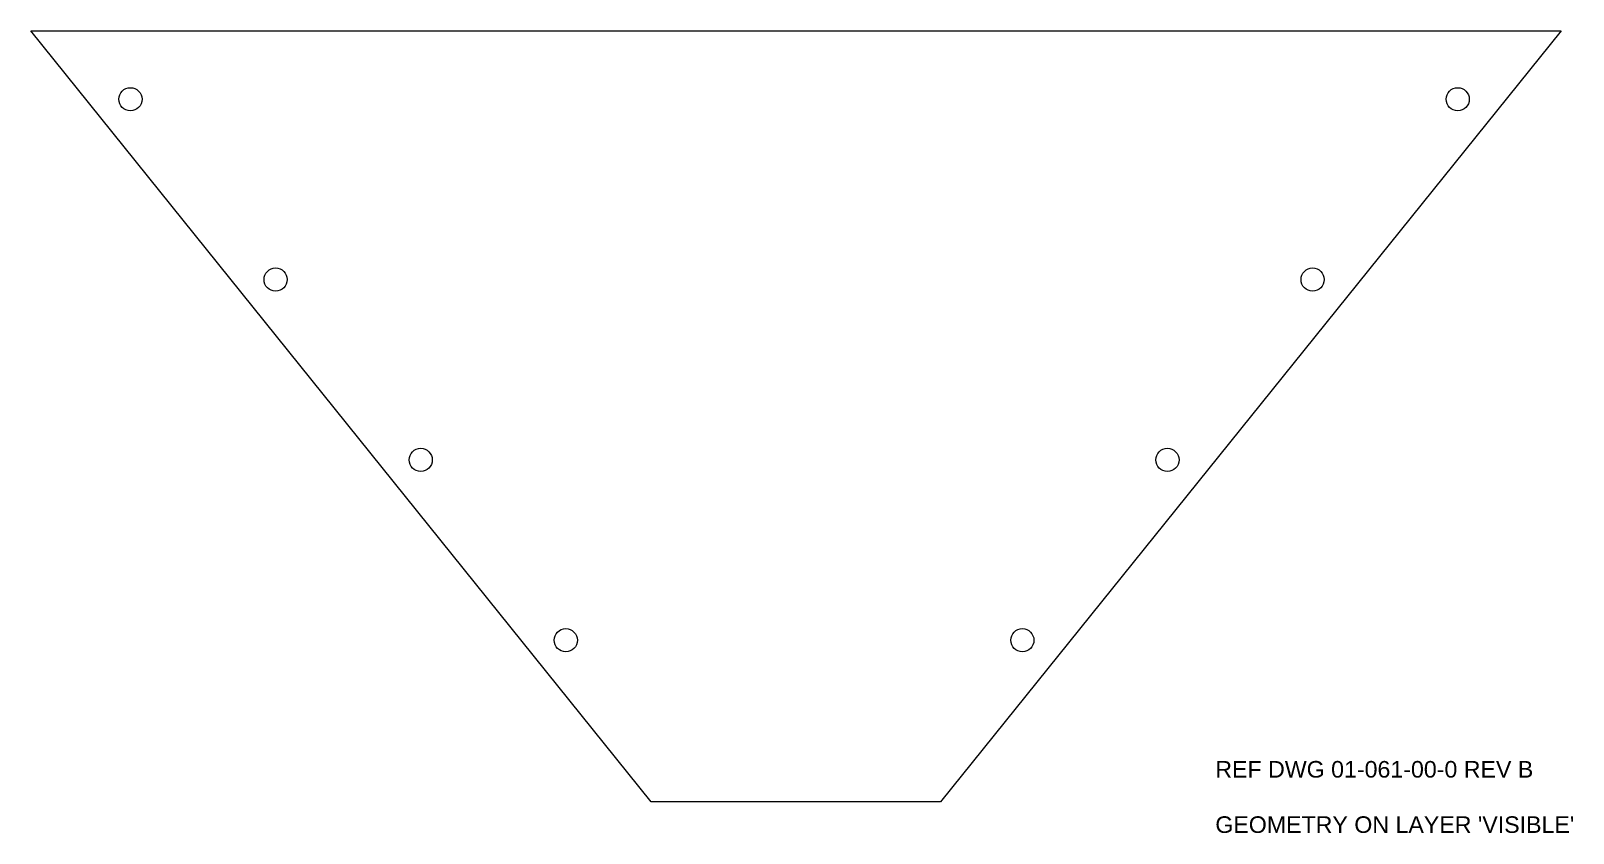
# Model space of a CAD drawing. Header units: inches. Extents: x -28.3 to 38.4, y -14.3 to 20.3.
import ezdxf

# ---------------------------------------------------------------- set-up
doc = ezdxf.new("R2010")
doc.units = ezdxf.units.IN
doc.header["$MEASUREMENT"] = 0
doc.layers.add('CONTINUOUS', color=7, linetype='Continuous', lineweight=0)
doc.layers.add('VISIBLE', color=7, linetype='Continuous', lineweight=0)
doc.styles.get("Standard").update_dxf_attribs({"font": 'txt', "height": 0.125})

msp = doc.modelspace()

# ---------------------------------------------------------------- linework, layer by layer
at = {"layer": 'VISIBLE'}
for p, q in [((-28.267, 20.338), (37.863, 20.338)), ((-1.457, -12.962), (-28.267, 20.338)), ((37.863, 20.338), (11.043, -12.962)), ((11.043, -12.962), (-1.457, -12.962))]:
    msp.add_line(p, q, dxfattribs=at)
for centre in [(-23.963, 17.384), (33.391, 17.384), (-17.692, 9.595), (27.12, 9.595), (-11.421, 1.806), (20.849, 1.806), (-5.15, -5.984), (14.578, -5.984)]:
    msp.add_circle(centre, 0.5, dxfattribs=at)

# ---------------------------------------------------------------- texts
at = {"layer": 'CONTINUOUS', "insert": (22.917, -11.201), "char_height": 0.71667, "attachment_point": 1}
msp.add_mtext("{\\fArial|b0|i0|c0|p0;\\C7;REF DWG 01-061-00-0 REV B}{\\fArial|b0|i0|c0|p0;\\C7;\\P}{\\fArial|b0|i0|c0|p0;\\C7;\\PGEOMETRY ON LAYER 'VISIBLE'}{\\fArial|b0|i0|c0|p0;\\C7;\\H0.125x;}", dxfattribs=at)

doc.saveas('drawing.dxf')
